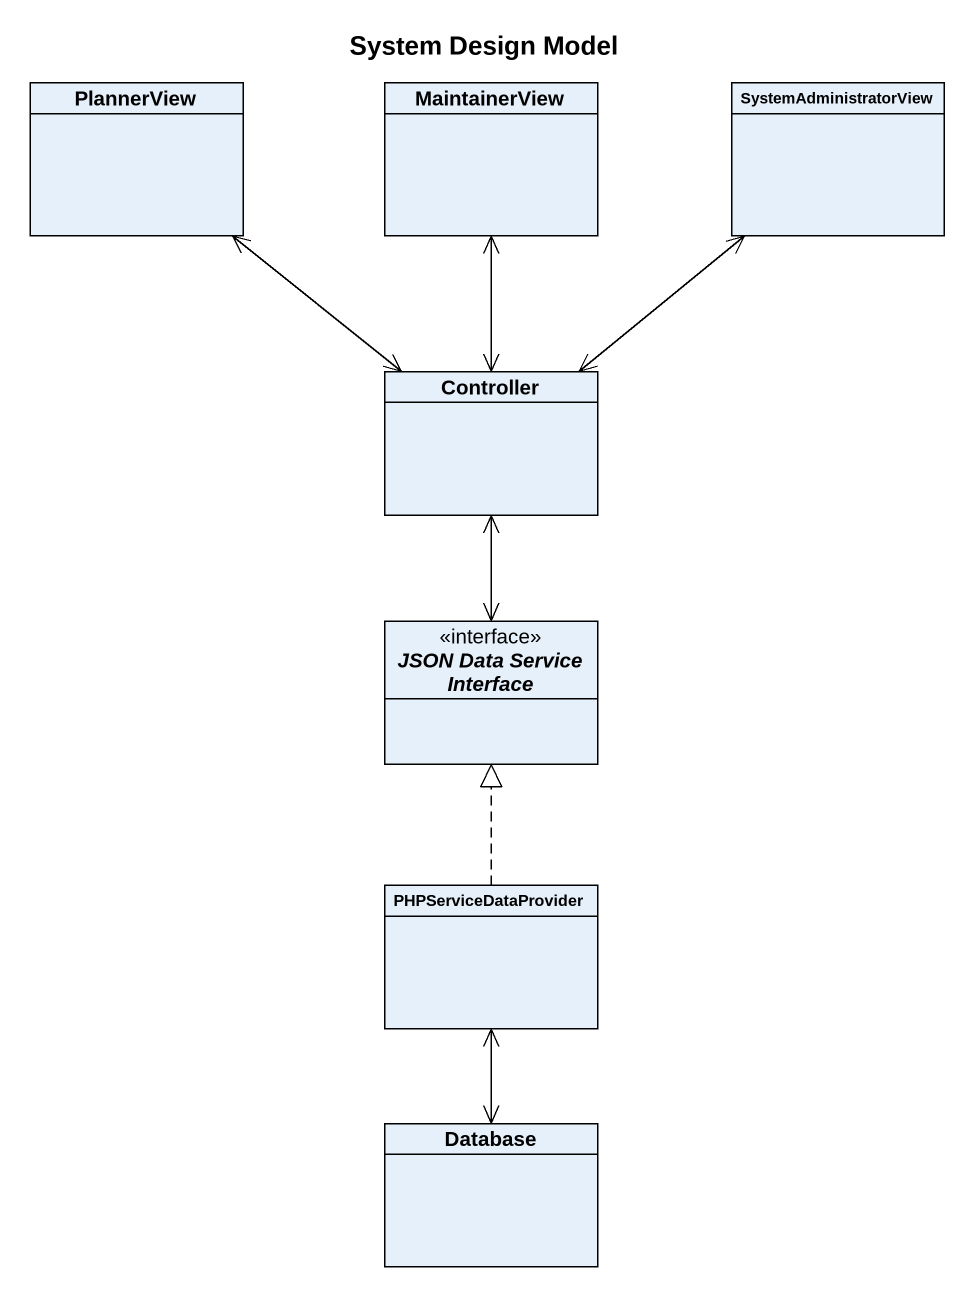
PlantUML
@startuml
title System Design Model
hide circle
hide empty members
class PlannerView
class MaintainerView
class SystemAdministratorView
class Controller
interface "JSON Data Service Interface" as JSON_Data_Service_Interface
class PHPServiceDataProvider
class "Database" as Database_
PlannerView <--> Controller
MaintainerView <--> Controller
SystemAdministratorView <--> Controller
Controller <--> JSON_Data_Service_Interface
PHPServiceDataProvider .up.|> JSON_Data_Service_Interface
PHPServiceDataProvider <--> Database_
@enduml
